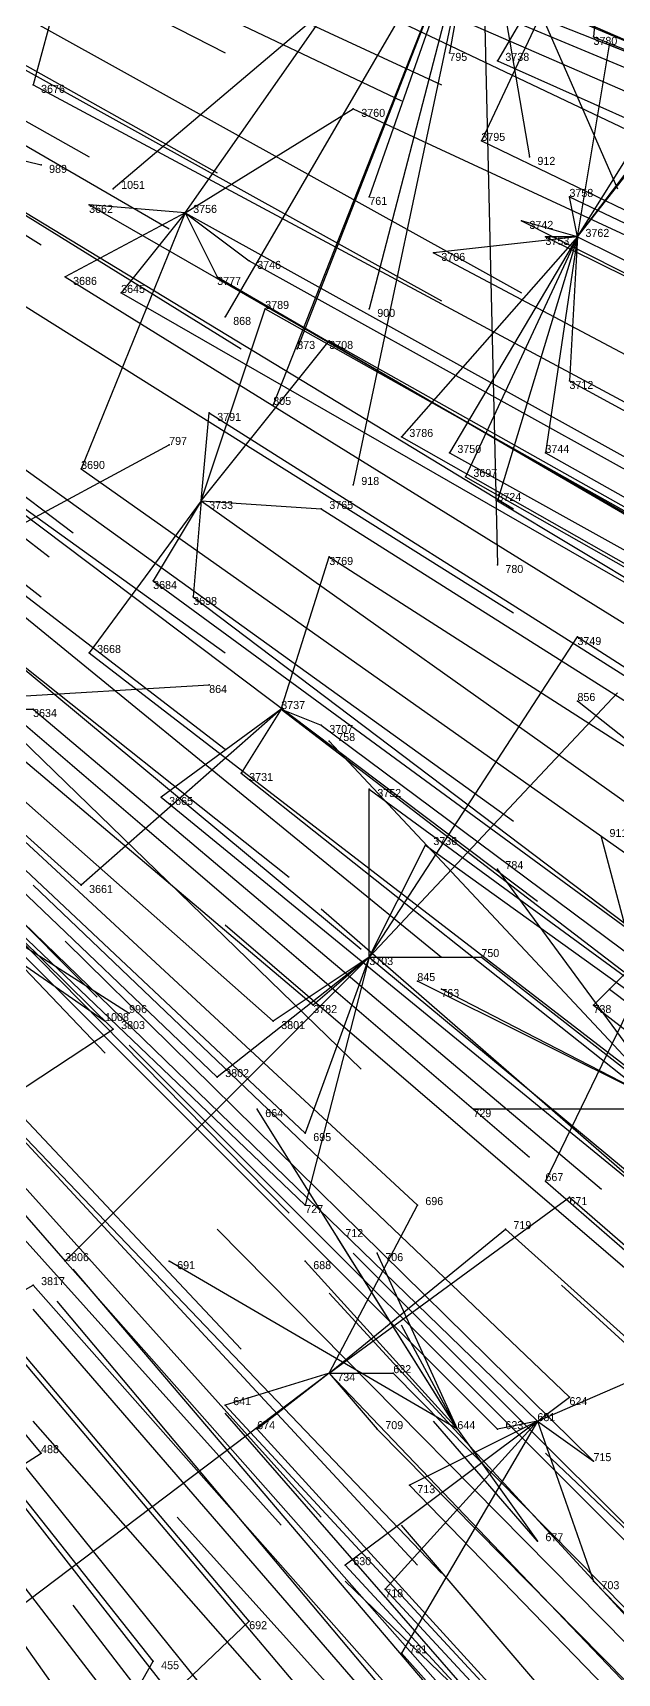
# Model space of a CAD drawing. Extents: x -0.5 to 0.59, y -0.5 to 0.58.
# Drawn here: x 0.241 to 0.314, y -0.3285 to -0.1235 of the extents above; entities that cross this region are included whole.
import ezdxf

# ---------------------------------------------------------------- set-up
doc = ezdxf.new("R2010")
doc.units = 0
for name, color, linetype in [('Facilities', 3, 'CONTINUOUS'), ('Facilities_lines', 3, 'CONTINUOUS'), ('Normals', 1, 'CONTINUOUS'), ('Source_points', 5, 'CONTINUOUS'), ('Text', 3, 'CONTINUOUS')]:
    doc.layers.add(name, color=color, linetype=linetype)

msp = doc.modelspace()

# ---------------------------------------------------------------- linework, layer by layer
at = {"layer": 'Facilities', "color": 3}
for p in [(0.26, -0.146, -0.746), (0.309, -0.149, -0.858), (0.262, -0.182, -0.799), (0.272, -0.208, -0.855), (0.283, -0.239, -0.925), (0.278, -0.291, -1.008), (0.304, -0.297, -1.062), (0.294, -0.298, -1.25)]:
    msp.add_point(p, dxfattribs=at)
at = {"layer": 'Facilities_lines', "color": 3}
for p, q in [((0.25, -0.097, -0.67), (0.241, -0.13, -0.686)), ((0.297, -0.104, -1.25), (0.251, -0.143, -1.25)), ((0.297, -0.104, -1.25), (0.265, -0.159, -1.25)), ((0.297, -0.104, -1.25), (0.271, -0.17, -1.25)), ((0.297, -0.104, -1.25), (0.274, -0.163, -1.25)), ((0.297, -0.104, -1.25), (0.281, -0.18, -1.25)), ((0.297, -0.104, -1.25), (0.283, -0.144, -1.25)), ((0.297, -0.104, -1.25), (0.283, -0.158, -1.25)), ((0.297, -0.104, -1.25), (0.293, -0.126, -1.25)), ((0.313, -0.103, -0.825), (0.297, -0.137, -0.817)), ((0.297, -0.104, -1.25), (0.314, -0.143, -1.25)), ((0.297, -0.104, -1.25), (0.299, -0.19, -1.25)), ((0.297, -0.104, -1.25), (0.303, -0.139, -1.25)), ((0.313, -0.103, -0.825), (0.299, -0.127, -0.813)), ((0.313, -0.103, -0.825), (0.311, -0.124, -0.837)), ((0.26, -0.146, -0.746), (0.281, -0.116, -0.76)), ((0.309, -0.149, -0.858), (0.328, -0.124, -0.877)), ((0.309, -0.149, -0.858), (0.324, -0.125, -0.869)), ((0.309, -0.149, -0.858), (0.313, -0.125, -0.843)), ((0.189, -0.127, -1.25), (0.242, -0.14, -1.25)), ((0.309, -0.149, -0.858), (0.327, -0.126, -0.876)), ((0.26, -0.146, -0.746), (0.281, -0.133, -0.778)), ((0.26, -0.146, -0.746), (0.248, -0.145, -0.719)), ((0.309, -0.149, -0.858), (0.308, -0.144, -0.85)), ((0.26, -0.146, -0.746), (0.245, -0.154, -0.725)), ((0.26, -0.146, -0.746), (0.247, -0.178, -0.76)), ((0.26, -0.146, -0.746), (0.252, -0.156, -0.74)), ((0.26, -0.146, -0.746), (0.268, -0.152, -0.772)), ((0.26, -0.146, -0.746), (0.264, -0.154, -0.763)), ((0.309, -0.149, -0.858), (0.302, -0.147, -0.841)), ((0.309, -0.149, -0.858), (0.287, -0.174, -0.84)), ((0.309, -0.149, -0.858), (0.291, -0.151, -0.821)), ((0.309, -0.149, -0.858), (0.293, -0.176, -0.855)), ((0.309, -0.149, -0.858), (0.295, -0.179, -0.863)), ((0.309, -0.149, -0.858), (0.299, -0.182, -0.875)), ((0.309, -0.149, -0.858), (0.305, -0.149, -0.848)), ((0.309, -0.149, -0.858), (0.305, -0.176, -0.88)), ((0.309, -0.149, -0.858), (0.308, -0.167, -0.876)), ((0.262, -0.182, -0.799), (0.27, -0.158, -0.781)), ((0.262, -0.182, -0.799), (0.278, -0.162, -0.804)), ((0.262, -0.182, -0.799), (0.263, -0.171, -0.786)), ((0.195, -0.209, -1.25), (0.258, -0.175, -1.25)), ((0.262, -0.182, -0.799), (0.248, -0.201, -0.798)), ((0.262, -0.182, -0.799), (0.256, -0.192, -0.8)), ((0.262, -0.182, -0.799), (0.261, -0.194, -0.813)), ((0.262, -0.182, -0.799), (0.277, -0.183, -0.83)), ((0.272, -0.208, -0.855), (0.278, -0.189, -0.84)), ((0.283, -0.239, -0.925), (0.309, -0.199, -0.918)), ((0.195, -0.209, -1.25), (0.263, -0.205, -1.25)), ((0.283, -0.239, -0.925), (0.314, -0.206, -0.939)), ((0.348, -0.238, -1.25), (0.309, -0.207, -1.25)), ((0.195, -0.209, -1.25), (0.253, -0.246, -1.25)), ((0.195, -0.209, -1.25), (0.25, -0.247, -1.25)), ((0.233, -0.208, -0.781), (0.241, -0.208, -0.796)), ((0.272, -0.208, -0.855), (0.247, -0.23, -0.844)), ((0.272, -0.208, -0.855), (0.257, -0.219, -0.844)), ((0.272, -0.208, -0.855), (0.267, -0.216, -0.86)), ((0.272, -0.208, -0.855), (0.277, -0.21, -0.869)), ((0.321, -0.258, -1.25), (0.278, -0.212, -1.25)), ((0.283, -0.239, -0.925), (0.283, -0.218, -0.894)), ((0.283, -0.239, -0.925), (0.29, -0.225, -0.917)), ((0.321, -0.258, -1.25), (0.312, -0.224, -1.25)), ((0.321, -0.258, -1.25), (0.299, -0.228, -1.25)), ((0.32, -0.236, -0.993), (0.305, -0.267, -1.012)), ((0.32, -0.236, -0.993), (0.311, -0.245, -0.99)), ((0.32, -0.236, -0.993), (0.313, -0.243, -0.991)), ((0.283, -0.239, -0.925), (0.245, -0.277, -0.923)), ((0.283, -0.239, -0.925), (0.264, -0.254, -0.916)), ((0.283, -0.239, -0.925), (0.271, -0.247, -0.918)), ((0.283, -0.239, -0.925), (0.275, -0.261, -0.949)), ((0.283, -0.239, -0.925), (0.275, -0.27, -0.963)), ((0.283, -0.239, -0.925), (0.276, -0.245, -0.922)), ((0.283, -0.239, -0.925), (0.297, -0.239, -0.952)), ((0.321, -0.258, -1.25), (0.289, -0.242, -1.25)), ((0.321, -0.258, -1.25), (0.292, -0.243, -1.25)), ((0.219, -0.269, -0.867), (0.251, -0.248, -0.883)), ((0.294, -0.298, -1.25), (0.269, -0.258, -1.25)), ((0.321, -0.258, -1.25), (0.296, -0.258, -1.25)), ((0.278, -0.291, -1.008), (0.308, -0.269, -1.022)), ((0.278, -0.291, -1.008), (0.289, -0.27, -0.989)), ((0.278, -0.291, -1.008), (0.3, -0.273, -1.014)), ((0.294, -0.298, -1.25), (0.279, -0.274, -1.25)), ((0.294, -0.298, -1.25), (0.284, -0.276, -1.25)), ((0.294, -0.298, -1.25), (0.258, -0.277, -1.25)), ((0.294, -0.298, -1.25), (0.275, -0.277, -1.25)), ((0.199, -0.304, -0.907), (0.241, -0.28, -0.924)), ((0.304, -0.297, -1.062), (0.327, -0.287, -1.087)), ((0.278, -0.291, -1.008), (0.237, -0.322, -1)), ((0.278, -0.291, -1.008), (0.265, -0.295, -0.991)), ((0.278, -0.291, -1.008), (0.269, -0.298, -1.003)), ((0.278, -0.291, -1.008), (0.284, -0.298, -1.029)), ((0.278, -0.291, -1.008), (0.286, -0.291, -1.02)), ((0.304, -0.297, -1.062), (0.308, -0.294, -1.065)), ((0.304, -0.297, -1.062), (0.28, -0.315, -1.054)), ((0.304, -0.297, -1.062), (0.285, -0.318, -1.067)), ((0.304, -0.297, -1.062), (0.287, -0.326, -1.086)), ((0.304, -0.297, -1.062), (0.288, -0.305, -1.05)), ((0.304, -0.297, -1.062), (0.299, -0.298, -1.055)), ((0.304, -0.297, -1.062), (0.311, -0.317, -1.111)), ((0.304, -0.297, -1.062), (0.311, -0.302, -1.083)), ((0.294, -0.298, -1.25), (0.304, -0.312, -1.25)), ((0.217, -0.317, -0.96), (0.242, -0.301, -0.965)), ((0.248, -0.341, -1.054), (0.268, -0.322, -1.047)), ((0.248, -0.341, -1.054), (0.256, -0.327, -1.039))]:
    msp.add_line(p, q, dxfattribs=at)
at = {"layer": 'Normals', "color": 1}
for p, q in [((0.183, -0.084, -0.502), (0.265, -0.126, -0.464)), ((0.236, -0.09, -0.631), (0.321, -0.127, -0.595)), ((0.203, -0.092, -0.556), (0.287, -0.132, -0.519)), ((0.208, -0.091, -0.567), (0.292, -0.13, -0.531)), ((0.168, -0.094, -0.481), (0.248, -0.139, -0.443)), ((0.182, -0.095, -0.514), (0.264, -0.141, -0.479)), ((0.232, -0.096, -0.629), (0.316, -0.136, -0.592)), ((0.25, -0.097, -0.67), (0.335, -0.133, -0.633)), ((0.246, -0.099, -0.664), (0.332, -0.135, -0.627)), ((0.164, -0.101, -0.481), (0.242, -0.15, -0.443)), ((0.177, -0.101, -0.511), (0.258, -0.148, -0.475)), ((0.275, -0.11, -0.74), (0.361, -0.144, -0.702)), ((0.211, -0.112, -0.597), (0.292, -0.157, -0.56)), ((0.221, -0.111, -0.618), (0.302, -0.156, -0.581)), ((0.188, -0.114, -0.549), (0.267, -0.163, -0.513)), ((0.281, -0.116, -0.76), (0.366, -0.153, -0.722)), ((0.311, -0.124, -0.837), (0.397, -0.159, -0.799)), ((0.313, -0.125, -0.843), (0.399, -0.16, -0.806)), ((0.293, -0.126, -1.25), (0.293, -0.126, -1.15)), ((0.299, -0.127, -0.813), (0.384, -0.165, -0.775)), ((0.168, -0.131, -0.533), (0.243, -0.189, -0.499)), ((0.172, -0.13, -0.538), (0.246, -0.186, -0.503)), ((0.241, -0.13, -0.686), (0.323, -0.174, -0.648)), ((0.281, -0.133, -0.778), (0.365, -0.172, -0.739)), ((0.222, -0.135, -0.651), (0.301, -0.183, -0.612)), ((0.169, -0.137, -0.543), (0.242, -0.194, -0.507)), ((0.297, -0.137, -0.817), (0.38, -0.177, -0.78)), ((0.303, -0.139, -1.25), (0.303, -0.139, -1.15)), ((0.242, -0.14, -1.25), (0.242, -0.14, -1.15)), ((0.251, -0.143, -1.25), (0.251, -0.143, -1.15)), ((0.248, -0.145, -0.719), (0.328, -0.191, -0.68)), ((0.283, -0.144, -1.25), (0.283, -0.144, -1.15)), ((0.308, -0.144, -0.85), (0.392, -0.184, -0.812)), ((0.19, -0.147, -0.602), (0.265, -0.201, -0.563)), ((0.223, -0.147, -0.667), (0.301, -0.196, -0.629)), ((0.26, -0.146, -0.746), (0.341, -0.191, -0.708)), ((0.302, -0.147, -0.841), (0.385, -0.189, -0.804)), ((0.305, -0.149, -0.848), (0.388, -0.19, -0.81)), ((0.309, -0.149, -0.858), (0.392, -0.19, -0.82)), ((0.291, -0.151, -0.821), (0.374, -0.195, -0.784)), ((0.268, -0.152, -0.772), (0.349, -0.197, -0.734)), ((0.245, -0.154, -0.725), (0.324, -0.203, -0.686)), ((0.264, -0.154, -0.763), (0.343, -0.2, -0.725)), ((0.192, -0.157, -0.62), (0.265, -0.213, -0.582)), ((0.252, -0.156, -0.74), (0.332, -0.202, -0.702)), ((0.265, -0.159, -1.25), (0.265, -0.159, -1.15)), ((0.27, -0.158, -0.781), (0.35, -0.203, -0.742)), ((0.283, -0.158, -1.25), (0.283, -0.158, -1.15)), ((0.274, -0.163, -1.25), (0.274, -0.163, -1.15)), ((0.278, -0.162, -0.804), (0.358, -0.207, -0.766)), ((0.247, -0.23, -0.844), (0.178, -0.168, -0.881)), ((0.226, -0.168, -0.705), (0.301, -0.222, -0.667)), ((0.308, -0.167, -0.876), (0.389, -0.211, -0.838)), ((0.271, -0.17, -1.25), (0.271, -0.17, -1.15)), ((0.2, -0.171, -0.658), (0.273, -0.229, -0.62)), ((0.263, -0.171, -0.786), (0.342, -0.221, -0.748)), ((0.287, -0.174, -0.84), (0.368, -0.22, -0.802)), ((0.258, -0.175, -1.25), (0.258, -0.175, -1.15)), ((0.293, -0.176, -0.855), (0.374, -0.221, -0.817)), ((0.305, -0.176, -0.88), (0.385, -0.221, -0.842)), ((0.231, -0.177, -0.726), (0.304, -0.232, -0.688)), ((0.247, -0.178, -0.76), (0.322, -0.231, -0.722)), ((0.184, -0.179, -0.642), (0.249, -0.244, -0.602)), ((0.211, -0.179, -0.691), (0.282, -0.238, -0.653)), ((0.281, -0.18, -1.25), (0.281, -0.18, -1.15)), ((0.295, -0.179, -0.863), (0.376, -0.225, -0.826)), ((0.221, -0.181, -0.713), (0.292, -0.239, -0.674)), ((0.262, -0.182, -0.799), (0.338, -0.236, -0.762)), ((0.299, -0.182, -0.875), (0.379, -0.23, -0.838)), ((0.251, -0.248, -0.883), (0.185, -0.183, -0.92)), ((0.186, -0.184, -0.656), (0.25, -0.251, -0.617)), ((0.277, -0.183, -0.83), (0.356, -0.233, -0.794)), ((0.271, -0.247, -0.918), (0.202, -0.186, -0.955)), ((0.276, -0.245, -0.922), (0.205, -0.185, -0.96)), ((0.215, -0.188, -0.714), (0.282, -0.253, -0.677)), ((0.264, -0.254, -0.916), (0.197, -0.19, -0.953)), ((0.278, -0.189, -0.84), (0.356, -0.239, -0.803)), ((0.299, -0.19, -1.25), (0.299, -0.19, -1.15)), ((0.256, -0.192, -0.8), (0.331, -0.247, -0.763)), ((0.261, -0.194, -0.813), (0.335, -0.25, -0.776)), ((0.275, -0.261, -0.949), (0.208, -0.198, -0.986)), ((0.309, -0.199, -0.918), (0.387, -0.249, -0.881)), ((0.248, -0.201, -0.798), (0.322, -0.258, -0.761)), ((0.208, -0.205, -0.73), (0.273, -0.271, -0.693)), ((0.233, -0.204, -0.773), (0.303, -0.264, -0.736)), ((0.263, -0.205, -1.25), (0.263, -0.205, -1.15)), ((0.184, -0.207, -0.693), (0.245, -0.277, -0.656)), ((0.275, -0.27, -0.963), (0.208, -0.206, -1.001)), ((0.289, -0.27, -0.989), (0.221, -0.207, -1.027)), ((0.309, -0.207, -1.25), (0.309, -0.207, -1.15)), ((0.241, -0.208, -0.796), (0.312, -0.268, -0.759)), ((0.272, -0.208, -0.855), (0.345, -0.264, -0.817)), ((0.277, -0.21, -0.869), (0.352, -0.266, -0.832)), ((0.278, -0.212, -1.25), (0.278, -0.212, -1.15)), ((0.267, -0.216, -0.86), (0.34, -0.274, -0.823)), ((0.257, -0.219, -0.844), (0.329, -0.278, -0.807)), ((0.283, -0.218, -0.894), (0.358, -0.273, -0.857)), ((0.204, -0.221, -0.751), (0.267, -0.288, -0.712)), ((0.29, -0.225, -0.917), (0.365, -0.279, -0.881)), ((0.312, -0.224, -1.25), (0.312, -0.224, -1.15)), ((0.299, -0.228, -1.25), (0.299, -0.228, -1.15)), ((0.242, -0.301, -0.965), (0.183, -0.23, -1.004)), ((0.308, -0.294, -1.065), (0.241, -0.23, -1.102)), ((0.299, -0.298, -1.055), (0.233, -0.232, -1.092)), ((0.304, -0.297, -1.062), (0.237, -0.232, -1.099)), ((0.347, -0.294, -1.137), (0.277, -0.233, -1.174)), ((0.336, -0.296, -1.119), (0.265, -0.235, -1.156)), ((0.311, -0.302, -1.083), (0.245, -0.237, -1.12)), ((0.283, -0.239, -0.925), (0.354, -0.298, -0.888)), ((0.297, -0.239, -0.952), (0.37, -0.296, -0.915)), ((0.21, -0.241, -0.799), (0.272, -0.31, -0.762)), ((0.215, -0.24, -0.805), (0.277, -0.309, -0.768)), ((0.289, -0.242, -1.25), (0.289, -0.242, -1.15)), ((0.292, -0.243, -1.25), (0.292, -0.243, -1.15)), ((0.313, -0.243, -0.991), (0.387, -0.299, -0.954)), ((0.253, -0.246, -1.25), (0.253, -0.246, -1.15)), ((0.311, -0.245, -0.99), (0.384, -0.302, -0.952)), ((0.226, -0.247, -0.837), (0.289, -0.315, -0.8)), ((0.25, -0.247, -1.25), (0.25, -0.247, -1.15)), ((0.228, -0.249, -0.844), (0.292, -0.316, -0.807)), ((0.318, -0.315, -1.12), (0.253, -0.25, -1.157)), ((0.268, -0.322, -1.047), (0.208, -0.251, -1.084)), ((0.256, -0.327, -1.039), (0.199, -0.255, -1.076)), ((0.262, -0.33, -1.053), (0.204, -0.258, -1.091)), ((0.269, -0.258, -1.25), (0.269, -0.258, -1.15)), ((0.296, -0.258, -1.25), (0.296, -0.258, -1.15)), ((0.254, -0.336, -1.052), (0.197, -0.262, -1.09)), ((0.262, -0.336, -1.065), (0.205, -0.263, -1.102)), ((0.305, -0.267, -1.012), (0.375, -0.328, -0.975)), ((0.308, -0.269, -1.022), (0.378, -0.33, -0.985)), ((0.334, -0.344, -1.199), (0.264, -0.273, -1.204)), ((0.279, -0.274, -1.25), (0.279, -0.274, -1.15)), ((0.3, -0.273, -1.014), (0.369, -0.335, -0.976)), ((0.351, -0.346, -1.232), (0.281, -0.276, -1.219)), ((0.284, -0.276, -1.25), (0.284, -0.276, -1.15)), ((0.29, -0.349, -1.135), (0.23, -0.278, -1.171)), ((0.245, -0.277, -0.923), (0.306, -0.346, -0.885)), ((0.309, -0.352, -1.172), (0.246, -0.278, -1.194)), ((0.258, -0.277, -1.25), (0.258, -0.277, -1.15)), ((0.275, -0.277, -1.25), (0.275, -0.277, -1.15)), ((0.262, -0.356, -1.105), (0.208, -0.28, -1.142)), ((0.241, -0.28, -0.924), (0.302, -0.349, -0.886)), ((0.342, -0.312, -1.25), (0.307, -0.28, -1.162)), ((0.307, -0.357, -1.176), (0.244, -0.282, -1.198)), ((0.345, -0.354, -1.236), (0.278, -0.281, -1.22)), ((0.305, -0.357, -1.175), (0.241, -0.283, -1.196)), ((0.294, -0.298, -1.25), (0.287, -0.285, -1.151)), ((0.278, -0.291, -1.008), (0.342, -0.358, -0.969)), ((0.286, -0.291, -1.02), (0.351, -0.357, -0.982)), ((0.265, -0.295, -0.991), (0.328, -0.363, -0.954)), ((0.307, -0.372, -1.206), (0.241, -0.297, -1.209)), ((0.326, -0.366, -1.25), (0.265, -0.296, -1.213)), ((0.304, -0.312, -1.25), (0.291, -0.297, -1.152)), ((0.269, -0.298, -1.003), (0.331, -0.366, -0.965)), ((0.284, -0.298, -1.029), (0.349, -0.364, -0.991)), ((0.324, -0.319, -1.25), (0.305, -0.301, -1.154)), ((0.288, -0.305, -1.05), (0.353, -0.372, -1.013)), ((0.323, -0.38, -1.246), (0.259, -0.309, -1.216)), ((0.311, -0.338, -1.25), (0.287, -0.31, -1.157)), ((0.28, -0.315, -1.054), (0.343, -0.383, -1.016)), ((0.308, -0.344, -1.25), (0.28, -0.317, -1.158)), ((0.311, -0.317, -1.111), (0.376, -0.384, -1.074)), ((0.285, -0.318, -1.067), (0.348, -0.386, -1.03)), ((0.3, -0.39, -1.23), (0.246, -0.32, -1.182)), ((0.287, -0.326, -1.086), (0.349, -0.395, -1.049))]:
    msp.add_line(p, q, dxfattribs=at)
at = {"layer": 'Source_points', "color": 5}
for p in [(0.311, -0.124, -0.837), (0.313, -0.125, -0.843), (0.293, -0.126, -1.25), (0.299, -0.127, -0.813), (0.241, -0.13, -0.686), (0.281, -0.133, -0.778), (0.297, -0.137, -0.817), (0.303, -0.139, -1.25), (0.242, -0.14, -1.25), (0.251, -0.143, -1.25), (0.248, -0.145, -0.719), (0.283, -0.144, -1.25), (0.308, -0.144, -0.85), (0.302, -0.147, -0.841), (0.305, -0.149, -0.848), (0.291, -0.151, -0.821), (0.268, -0.152, -0.772), (0.245, -0.154, -0.725), (0.264, -0.154, -0.763), (0.252, -0.156, -0.74), (0.265, -0.159, -1.25), (0.27, -0.158, -0.781), (0.283, -0.158, -1.25), (0.274, -0.163, -1.25), (0.278, -0.162, -0.804), (0.308, -0.167, -0.876), (0.271, -0.17, -1.25), (0.263, -0.171, -0.786), (0.287, -0.174, -0.84), (0.258, -0.175, -1.25), (0.293, -0.176, -0.855), (0.305, -0.176, -0.88), (0.247, -0.178, -0.76), (0.281, -0.18, -1.25), (0.295, -0.179, -0.863), (0.299, -0.182, -0.875), (0.277, -0.183, -0.83), (0.278, -0.189, -0.84), (0.299, -0.19, -1.25), (0.256, -0.192, -0.8), (0.261, -0.194, -0.813), (0.309, -0.199, -0.918), (0.248, -0.201, -0.798), (0.263, -0.205, -1.25), (0.309, -0.207, -1.25), (0.241, -0.208, -0.796), (0.277, -0.21, -0.869), (0.278, -0.212, -1.25), (0.267, -0.216, -0.86), (0.257, -0.219, -0.844), (0.283, -0.218, -0.894), (0.29, -0.225, -0.917), (0.312, -0.224, -1.25), (0.299, -0.228, -1.25), (0.247, -0.23, -0.844), (0.297, -0.239, -0.952), (0.289, -0.242, -1.25), (0.292, -0.243, -1.25), (0.313, -0.243, -0.991), (0.253, -0.246, -1.25), (0.276, -0.245, -0.922), (0.311, -0.245, -0.99), (0.25, -0.247, -1.25), (0.251, -0.248, -0.883), (0.271, -0.247, -0.918), (0.264, -0.254, -0.916), (0.269, -0.258, -1.25), (0.296, -0.258, -1.25), (0.275, -0.261, -0.949), (0.305, -0.267, -1.012), (0.275, -0.27, -0.963), (0.289, -0.27, -0.989), (0.308, -0.269, -1.022), (0.279, -0.274, -1.25), (0.3, -0.273, -1.014), (0.284, -0.276, -1.25), (0.245, -0.277, -0.923), (0.258, -0.277, -1.25), (0.275, -0.277, -1.25), (0.241, -0.28, -0.924), (0.286, -0.291, -1.02), (0.265, -0.295, -0.991), (0.308, -0.294, -1.065), (0.269, -0.298, -1.003), (0.284, -0.298, -1.029), (0.299, -0.298, -1.055), (0.242, -0.301, -0.965), (0.311, -0.302, -1.083), (0.288, -0.305, -1.05), (0.304, -0.312, -1.25), (0.28, -0.315, -1.054), (0.311, -0.317, -1.111), (0.285, -0.318, -1.067), (0.268, -0.322, -1.047), (0.256, -0.327, -1.039), (0.287, -0.326, -1.086)]:
    msp.add_point(p, dxfattribs=at)

# ---------------------------------------------------------------- texts
at = {"layer": 'Text', "color": 3}
for s, p in [('3780', (0.311, -0.125, -0.837)), ('795', (0.293, -0.127, -1.25)), ('3738', (0.3, -0.127, -0.813)), ('3676', (0.242, -0.131, -0.686)), ('3760', (0.282, -0.134, -0.778)), ('3795', (0.297, -0.137, -0.817)), ('912', (0.304, -0.14, -1.25)), ('989', (0.243, -0.141, -1.25)), ('1051', (0.252, -0.143, -1.25)), ('3758', (0.308, -0.144, -0.85)), ('3662', (0.248, -0.146, -0.719)), ('3756', (0.261, -0.146, -0.746)), ('761', (0.283, -0.145, -1.25)), ('3742', (0.303, -0.148, -0.841)), ('3753', (0.305, -0.15, -0.848)), ('3762', (0.31, -0.149, -0.858)), ('3706', (0.292, -0.152, -0.821)), ('3746', (0.269, -0.153, -0.772)), ('3686', (0.246, -0.155, -0.725)), ('3645', (0.252, -0.156, -0.74)), ('3777', (0.264, -0.155, -0.763)), ('3789', (0.27, -0.158, -0.781)), ('868', (0.266, -0.16, -1.25)), ('900', (0.284, -0.159, -1.25)), ('873', (0.274, -0.163, -1.25)), ('3708', (0.278, -0.163, -0.804)), ('3712', (0.308, -0.168, -0.876)), ('805', (0.271, -0.17, -1.25)), ('3791', (0.264, -0.172, -0.786)), ('797', (0.258, -0.175, -1.25)), ('3786', (0.288, -0.174, -0.84)), ('3750', (0.294, -0.176, -0.855)), ('3744', (0.305, -0.176, -0.88)), ('3690', (0.247, -0.178, -0.76)), ('3697', (0.296, -0.179, -0.863)), ('918', (0.282, -0.18, -1.25)), ('3733', (0.263, -0.183, -0.799)), ('3765', (0.278, -0.183, -0.83)), ('3724', (0.299, -0.182, -0.875)), ('3769', (0.278, -0.19, -0.84)), ('780', (0.3, -0.191, -1.25)), ('3684', (0.256, -0.193, -0.8)), ('3698', (0.261, -0.195, -0.813)), ('3668', (0.249, -0.201, -0.798)), ('3749', (0.309, -0.2, -0.918)), ('864', (0.263, -0.206, -1.25)), ('3737', (0.272, -0.208, -0.855)), ('856', (0.309, -0.207, -1.25)), ('3634', (0.241, -0.209, -0.796)), ('3707', (0.278, -0.211, -0.869)), ('758', (0.279, -0.212, -1.25)), ('3731', (0.268, -0.217, -0.86)), ('3665', (0.258, -0.22, -0.844)), ('3752', (0.284, -0.219, -0.894)), ('911', (0.313, -0.224, -1.25)), ('3736', (0.291, -0.225, -0.917)), ('784', (0.3, -0.228, -1.25)), ('3661', (0.248, -0.231, -0.844)), ('3703', (0.283, -0.24, -0.925)), ('750', (0.297, -0.239, -0.952)), ('845', (0.289, -0.242, -1.25)), ('763', (0.292, -0.244, -1.25)), ('1008', (0.25, -0.247, -1.25)), ('996', (0.253, -0.246, -1.25)), ('3782', (0.276, -0.246, -0.922)), ('738', (0.311, -0.246, -0.99)), ('3803', (0.252, -0.248, -0.883)), ('3801', (0.272, -0.248, -0.918)), ('3802', (0.265, -0.254, -0.916)), ('664', (0.27, -0.259, -1.25)), ('729', (0.296, -0.259, -1.25)), ('695', (0.276, -0.262, -0.949)), ('667', (0.305, -0.267, -1.012)), ('727', (0.275, -0.271, -0.963)), ('696', (0.29, -0.27, -0.989)), ('671', (0.308, -0.27, -1.022)), ('719', (0.301, -0.273, -1.014)), ('712', (0.28, -0.274, -1.25)), ('3806', (0.245, -0.277, -0.923)), ('706', (0.285, -0.277, -1.25)), ('691', (0.259, -0.278, -1.25)), ('688', (0.276, -0.278, -1.25)), ('3817', (0.242, -0.28, -0.924)), ('734', (0.279, -0.292, -1.008)), ('632', (0.286, -0.291, -1.02)), ('641', (0.266, -0.295, -0.991)), ('624', (0.308, -0.295, -1.065)), ('674', (0.269, -0.298, -1.003)), ('709', (0.285, -0.298, -1.029)), ('644', (0.294, -0.298, -1.25)), ('623', (0.3, -0.298, -1.055)), ('681', (0.304, -0.297, -1.062)), ('488', (0.242, -0.301, -0.965)), ('715', (0.311, -0.302, -1.083)), ('713', (0.289, -0.306, -1.05)), ('677', (0.305, -0.312, -1.25)), ('630', (0.281, -0.315, -1.054)), ('703', (0.312, -0.318, -1.111)), ('718', (0.285, -0.319, -1.067)), ('692', (0.268, -0.323, -1.047)), ('731', (0.288, -0.326, -1.086)), ('455', (0.257, -0.328, -1.039))]:
    msp.add_text(s, height=0.001, dxfattribs=at).set_placement(p)

doc.saveas('drawing.dxf')
